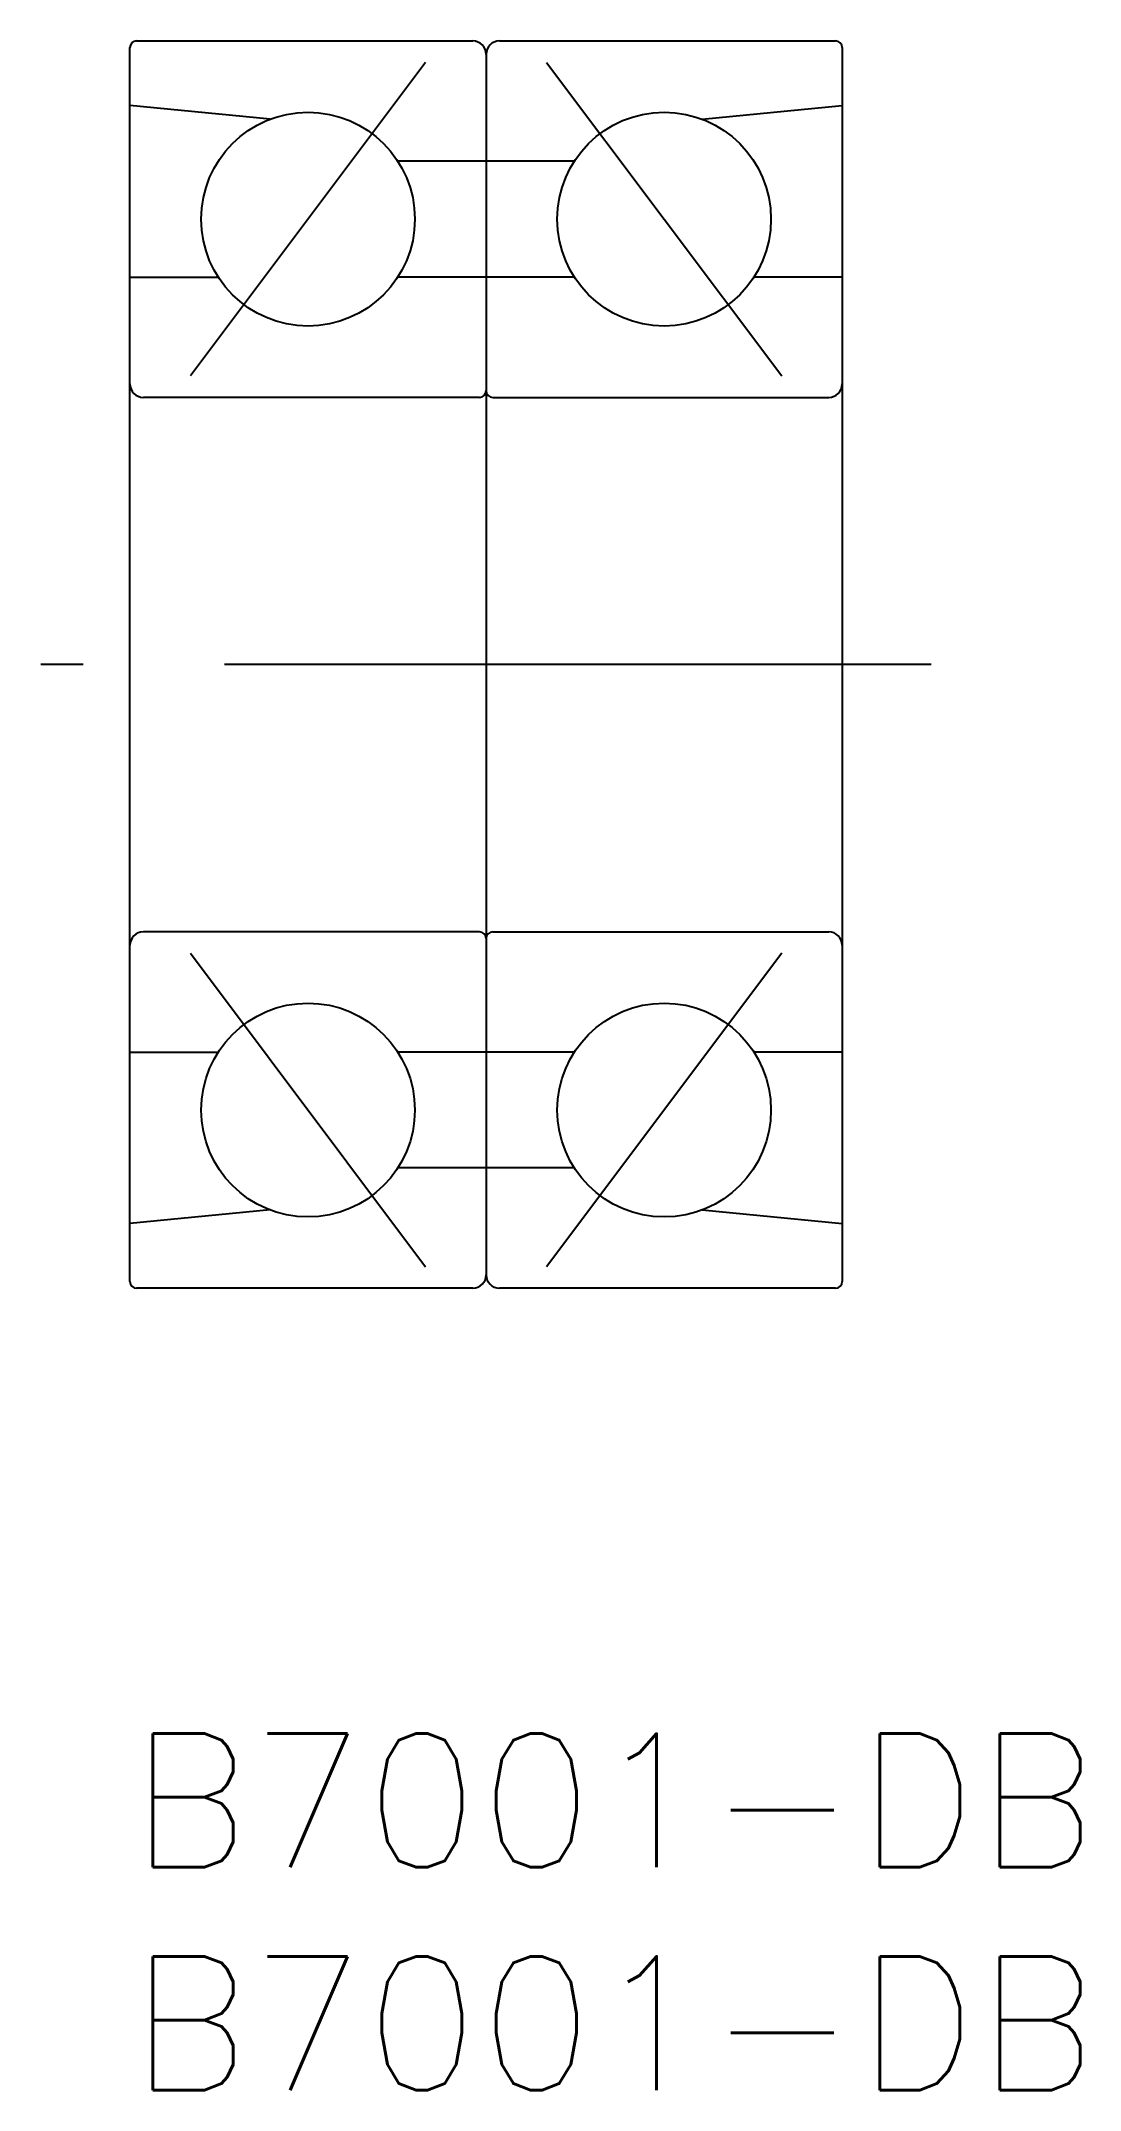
# Model space of a CAD drawing. Extents: x -2 to 21.3, y -8 to 38.
import ezdxf

# ---------------------------------------------------------------- set-up
doc = ezdxf.new("R2010")
doc.units = 0
doc.header["$LTSCALE"] = 0.5
doc.linetypes.add('CENTER', pattern=[50.8, 31.75, -6.35, 6.35, -6.35])
for name, color, linetype in [('MSM_CENTER', 1, 'CENTER'), ('MSM_CONTINUOUS', 7, 'CONTINUOUS'), ('MSM_PART_NUMBER', 7, 'CONTINUOUS')]:
    doc.layers.add(name, color=color, linetype=linetype)
doc.styles.get("Standard").update_dxf_attribs({"font": 'txt.shx', "height": 3, "bigfont": 'bigfont.shx'})

# ---------------------------------------------------------------- blocks, each defined once
blk = doc.blocks.new('*U2')
at = {"layer": 'MSM_PART_NUMBER'}
blk.add_text('B7001-DB', height=3, dxfattribs=at).set_placement((0, -3))
blk = doc.blocks.new('*U3')
at = {"layer": 'MSM_PART_NUMBER'}
blk.add_text('B7001-DB', height=3, dxfattribs=at).set_placement((0, -8))

msp = doc.modelspace()

# ---------------------------------------------------------------- linework, layer by layer
at = {"layer": 'MSM_CENTER'}
for p, q in [((6.64, 37.52), (1.36, 30.48)), ((9.36, 37.52), (14.64, 30.48)), ((18, 24), (-2, 24)), ((1.36, 17.52), (6.64, 10.48)), ((14.64, 17.52), (9.36, 10.48))]:
    msp.add_line(p, q, dxfattribs=at)
at = {"layer": 'MSM_CONTINUOUS'}
for p, q in [((0, 10.15), (0, 37.85)), ((0.15, 38), (7.7, 38)), ((8.3, 38), (15.85, 38)), ((16, 37.85), (16, 10.15)), ((8, 37.7), (8, 10.3)), ((3.146725, 36.243194), (0, 36.55)), ((12.853275, 36.243194), (16, 36.55)), ((9.982576, 35.3), (6.017424, 35.3)), ((0, 32.7), (1.982576, 32.7)), ((9.982576, 32.7), (6.017424, 32.7)), ((16, 32.7), (14.017424, 32.7)), ((7.85, 30), (0.3, 30)), ((8.15, 30), (15.7, 30)), ((7.85, 18), (0.3, 18)), ((8.15, 18), (15.7, 18)), ((0, 15.3), (1.982576, 15.3)), ((9.982576, 15.3), (6.017424, 15.3)), ((16, 15.3), (14.017424, 15.3)), ((9.982576, 12.7), (6.017424, 12.7)), ((3.146725, 11.756806), (0, 11.45)), ((12.853275, 11.756806), (16, 11.45)), ((7.7, 10), (0.15, 10)), ((15.85, 10), (8.3, 10))]:
    msp.add_line(p, q, dxfattribs=at)
for centre in [(4, 34), (12, 34), (4, 14), (12, 14)]:
    msp.add_circle(centre, 2.4, dxfattribs=at)
for centre, radius, start, end in [((0.15, 37.85), 0.15, 90, 180), ((7.7, 37.7), 0.3, 0, 90), ((8.3, 37.7), 0.3, 90, 180), ((15.85, 37.85), 0.15, 0, 90), ((0.3, 30.3), 0.3, 180, 270), ((7.85, 30.15), 0.15, 270, 0), ((8.15, 30.15), 0.15, 180, 270), ((15.7, 30.3), 0.3, 270, 0), ((0.3, 17.7), 0.3, 90, 180), ((7.85, 17.85), 0.15, 0, 90), ((8.15, 17.85), 0.15, 90, 180), ((15.7, 17.7), 0.3, 0, 90), ((0.15, 10.15), 0.15, 180, 270), ((7.7, 10.3), 0.3, 270, 0), ((8.3, 10.3), 0.3, 180, 270), ((15.85, 10.15), 0.15, 270, 0)]:
    msp.add_arc(centre, radius, start, end, dxfattribs=at)

# ---------------------------------------------------------------- block references
for name in ['*U2', '*U3']:
    msp.add_blockref(name, (0, 0), dxfattribs=at)

doc.saveas('drawing.dxf')
